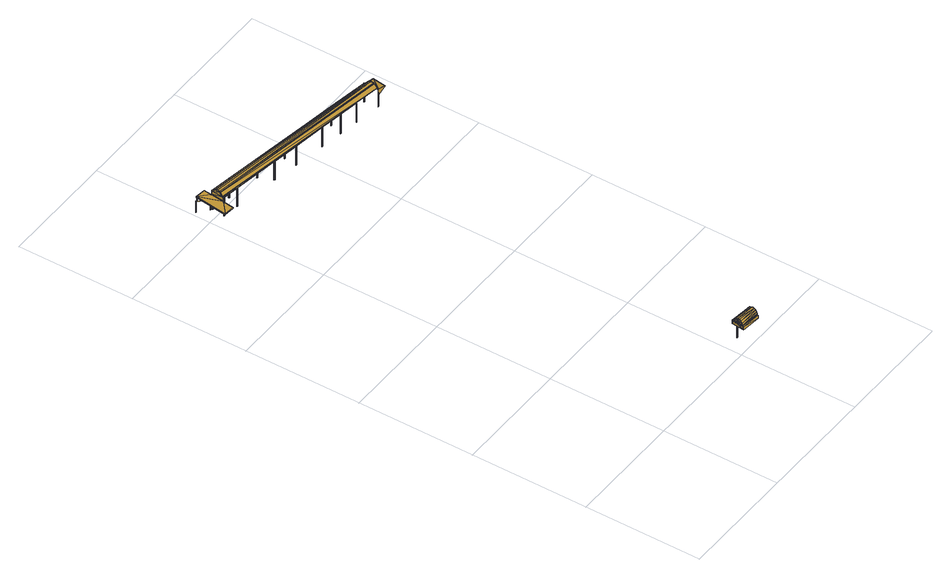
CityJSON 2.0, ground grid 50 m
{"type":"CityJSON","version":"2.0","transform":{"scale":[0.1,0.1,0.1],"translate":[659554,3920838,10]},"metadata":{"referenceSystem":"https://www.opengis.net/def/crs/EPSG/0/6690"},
"CityObjects":{
"cityfurniture1":{"type":"CityFurniture","attributes":{"class":"1000","function":"9999"},"geometry":[{"type":"MultiSurface","lod":"3","boundaries":[[[0,1,2]],[[2,3,0]],[[3,4,0]],[[1,5,2]],[[2,5,6]],[[6,7,2]],[[8,9,0]],[[9,8,10]],[[0,9,11]],[[12,13,14]],[[13,15,14]],[[14,15,1]],[[15,16,1]],[[9,10,11]],[[10,17,11]],[[11,18,19]],[[11,17,18]],[[19,20,21]],[[19,18,20]],[[21,22,23]],[[21,20,22]],[[23,24,25]],[[23,22,24]],[[25,24,26]],[[24,27,26]],[[26,28,29]],[[26,27,28]],[[29,30,31]],[[29,28,30]],[[31,32,33]],[[31,30,32]],[[33,34,35]],[[33,32,34]],[[35,13,12]],[[35,34,13]],[[11,35,12]],[[11,19,35]],[[19,21,35]],[[21,33,35]],[[21,23,33]],[[23,25,33]],[[25,26,33]],[[26,29,33]],[[29,31,33]],[[12,14,1]],[[36,5,1]],[[1,37,36]],[[16,7,37]],[[37,1,16]],[[16,8,7]],[[7,6,37]],[[8,4,7]],[[38,39,40]],[[38,41,39]],[[3,40,39]],[[3,2,40]],[[42,4,3]],[[3,39,42]],[[7,43,2]],[[43,40,2]],[[44,45,39]],[[39,41,44]],[[45,42,39]],[[45,46,42]],[[44,47,45]],[[44,48,47]],[[48,49,47]],[[48,50,49]],[[50,51,49]],[[50,52,51]],[[52,53,51]],[[52,54,53]],[[54,55,53]],[[55,56,53]],[[55,57,56]],[[57,58,56]],[[57,59,58]],[[57,60,59]],[[60,61,59]],[[61,62,59]],[[61,63,62]],[[61,64,63]],[[64,65,63]],[[64,66,65]],[[40,43,66]],[[66,38,40]],[[65,66,43]],[[43,67,65]],[[13,8,16]],[[16,15,13]],[[13,17,8]],[[13,34,17]],[[32,30,17]],[[17,34,32]],[[30,28,17]],[[28,27,17]],[[27,18,17]],[[27,24,18]],[[24,22,18]],[[17,10,8]],[[22,20,18]],[[59,62,67]],[[67,58,59]],[[62,63,67]],[[67,56,58]],[[63,65,67]],[[67,53,56]],[[67,51,53]],[[67,49,51]],[[67,47,49]],[[67,46,47]],[[46,45,47]],[[42,67,43]],[[42,46,67]],[[42,7,4]],[[42,43,7]],[[55,54,38]],[[38,57,55]],[[38,60,57]],[[54,52,38]],[[38,61,60]],[[52,50,38]],[[38,64,61]],[[38,50,48]],[[48,41,38]],[[38,66,64]],[[48,44,41]],[[68,69,70]],[[68,71,69]],[[36,68,5]],[[36,71,68]],[[37,71,36]],[[37,69,71]],[[6,69,37]],[[6,70,69]],[[5,70,6]],[[5,68,70]],[[4,8,0]],[[1,0,12]],[[0,11,12]]]}]},
"cityfurniture2":{"type":"CityFurniture","attributes":{"class":"1000","function":"9999"},"geometry":[{"type":"MultiSurface","lod":"3","boundaries":[[[72,73,74]],[[74,75,72]],[[76,77,78]],[[76,79,77]],[[79,80,77]],[[80,81,77]],[[80,82,81]],[[80,83,82]],[[83,84,82]],[[84,85,82]],[[84,86,85]],[[84,87,86]],[[87,76,86]],[[76,78,86]],[[88,89,90]],[[90,91,88]],[[89,92,93]],[[93,90,89]],[[88,72,89]],[[88,94,72]],[[95,72,94]],[[94,96,95]],[[95,97,72]],[[97,98,72]],[[97,99,98]],[[97,100,99]],[[100,101,99]],[[100,102,101]],[[102,92,101]],[[102,93,92]],[[83,80,100]],[[100,97,83]],[[80,102,100]],[[80,79,102]],[[79,93,102]],[[79,76,93]],[[103,76,87]],[[87,84,103]],[[84,104,103]],[[104,105,103]],[[105,106,103]],[[84,83,104]],[[107,108,109]],[[107,110,108]],[[110,111,108]],[[111,112,108]],[[111,113,112]],[[111,114,113]],[[115,105,113]],[[113,114,115]],[[105,104,113]],[[115,106,105]],[[115,116,106]],[[109,106,116]],[[116,107,109]],[[109,103,106]],[[115,114,111]],[[111,110,115]],[[110,116,115]],[[110,107,116]],[[108,117,90]],[[90,109,108]],[[108,112,117]],[[113,95,118]],[[118,112,113]],[[118,117,112]],[[90,93,76]],[[76,109,90]],[[76,103,109]],[[95,113,83]],[[83,97,95]],[[113,104,83]],[[119,95,96]],[[119,118,95]],[[91,117,120]],[[91,90,117]],[[120,118,119]],[[120,117,118]],[[94,88,119]],[[119,96,94]],[[88,120,119]],[[88,91,120]],[[121,122,123]],[[123,124,121]],[[125,126,127]],[[127,128,125]],[[129,130,131]],[[132,133,134]],[[132,135,133]],[[136,137,138]],[[136,139,137]],[[140,141,142]],[[140,143,141]],[[144,145,146]],[[144,147,145]],[[148,149,150]],[[148,151,149]],[[152,153,154]],[[152,155,153]],[[156,157,158]],[[156,159,157]],[[160,161,162]],[[160,163,161]],[[164,165,166]],[[165,167,166]],[[168,169,170]],[[169,171,170]],[[172,173,174]],[[173,175,174]],[[176,177,178]],[[176,179,177]],[[180,181,182]],[[181,183,182]],[[184,129,185]],[[184,186,129]],[[187,188,189]],[[190,191,132]],[[192,193,194]],[[194,195,192]],[[194,196,195]],[[196,197,195]],[[193,198,194]],[[193,199,198]],[[193,200,199]],[[200,74,199]],[[74,201,199]],[[202,203,204]],[[204,205,206]],[[204,207,205]],[[196,208,197]],[[196,209,208]],[[210,211,203]],[[210,212,211]],[[193,213,200]],[[214,215,216]],[[216,217,214]],[[215,218,216]],[[214,219,215]],[[214,220,219]],[[219,221,215]],[[215,222,218]],[[221,223,215]],[[214,224,220]],[[225,226,227]],[[228,229,222]],[[222,230,228]],[[229,218,222]],[[229,227,218]],[[229,231,227]],[[227,226,218]],[[231,232,227]],[[233,234,235]],[[234,236,235]],[[234,237,236]],[[234,238,237]],[[216,225,239]],[[239,217,216]],[[225,240,239]],[[239,237,217]],[[237,238,217]],[[225,126,240]],[[226,225,218]],[[225,216,218]],[[230,241,228]],[[230,242,241]],[[242,243,241]],[[242,244,243]],[[244,245,243]],[[244,246,245]],[[246,247,245]],[[247,248,245]],[[247,249,248]],[[247,250,249]],[[250,251,249]],[[251,252,249]],[[251,253,252]],[[253,254,252]],[[253,233,254]],[[233,235,254]],[[241,239,229]],[[229,228,241]],[[241,245,239]],[[241,243,245]],[[245,254,239]],[[245,249,254]],[[254,236,239]],[[254,235,236]],[[236,237,239]],[[249,252,254]],[[245,248,249]],[[122,231,240]],[[240,255,122]],[[231,239,240]],[[122,256,231]],[[231,229,239]],[[123,127,126]],[[126,232,123]],[[126,225,232]],[[225,227,232]],[[127,255,128]],[[127,123,255]],[[122,255,123]],[[255,257,128]],[[258,259,260]],[[260,232,258]],[[260,124,232]],[[124,123,232]],[[261,262,256]],[[256,121,261]],[[256,122,121]],[[261,263,262]],[[260,121,124]],[[260,261,121]],[[256,262,232]],[[232,231,256]],[[262,258,232]],[[125,264,126]],[[125,265,264]],[[240,257,255]],[[240,266,257]],[[125,128,267]],[[268,269,267]],[[267,266,268]],[[267,128,266]],[[128,257,266]],[[268,266,126]],[[126,264,268]],[[266,240,126]],[[270,214,271]],[[270,224,214]],[[272,224,270]],[[272,220,224]],[[273,219,272]],[[219,220,272]],[[274,219,273]],[[274,221,219]],[[275,221,274]],[[275,223,221]],[[276,223,275]],[[276,215,223]],[[276,277,278]],[[278,279,276]],[[279,280,276]],[[277,281,278]],[[277,282,281]],[[279,282,280]],[[282,283,280]],[[282,277,283]],[[284,285,286]],[[286,287,284]],[[288,222,215]],[[215,286,288]],[[215,276,286]],[[276,280,287]],[[287,286,276]],[[288,289,222]],[[290,291,292]],[[292,293,290]],[[291,230,292]],[[291,242,230]],[[294,242,291]],[[294,244,242]],[[295,246,294]],[[246,244,294]],[[296,246,295]],[[296,247,246]],[[297,250,296]],[[250,247,296]],[[298,250,297]],[[298,251,250]],[[299,253,298]],[[253,251,298]],[[300,233,299]],[[233,253,299]],[[234,233,300]],[[192,195,301]],[[301,302,192]],[[303,304,305,306,307,308,309,310,311,312,313,314,315,234,300,301]],[[316,194,271]],[[271,317,316]],[[316,196,194]],[[317,318,210]],[[210,197,317]],[[271,214,319,320,321]],[[321,322,271]],[[271,322,323]],[[323,318,271]],[[318,317,271]],[[320,188,321]],[[321,185,324]],[[324,206,321]],[[321,187,184]],[[184,185,321]],[[319,217,325]],[[188,187,321]],[[322,204,323]],[[204,203,323]],[[238,325,217]],[[198,326,271]],[[271,194,198]],[[326,276,271]],[[326,277,276]],[[271,276,273]],[[273,272,271]],[[276,274,273]],[[272,270,271]],[[276,275,274]],[[291,327,294]],[[291,290,327]],[[328,329,330]],[[330,331,328]],[[328,332,329]],[[329,326,330]],[[329,277,326]],[[293,292,277]],[[277,329,293]],[[330,333,331]],[[198,330,326]],[[198,199,330]],[[300,334,301]],[[334,302,301]],[[299,334,300]],[[299,335,334]],[[298,335,299]],[[298,336,335]],[[297,336,298]],[[297,337,336]],[[296,337,297]],[[296,338,337]],[[295,338,296]],[[295,339,338]],[[294,339,295]],[[294,327,339]],[[302,329,193]],[[193,192,302]],[[302,290,329]],[[302,334,335]],[[335,290,302]],[[335,337,339]],[[339,290,335]],[[337,338,339]],[[339,327,290]],[[335,336,337]],[[199,201,330]],[[201,333,330]],[[340,341,342]],[[340,73,341]],[[342,343,344]],[[342,341,343]],[[344,75,345]],[[344,343,75]],[[331,74,73]],[[73,340,331]],[[74,345,75]],[[74,200,345]],[[340,328,331]],[[200,342,344]],[[344,345,200]],[[200,328,342]],[[328,340,342]],[[328,213,332]],[[328,200,213]],[[333,74,331]],[[333,201,74]],[[329,213,193]],[[329,332,213]],[[324,185,346]],[[185,347,346]],[[348,349,131]],[[348,350,349]],[[130,324,131]],[[324,348,131]],[[324,346,348]],[[350,347,185]],[[185,349,350]],[[185,129,349]],[[348,347,350]],[[348,346,347]],[[131,349,129]],[[191,351,352]],[[191,325,351]],[[353,133,135]],[[353,354,133]],[[132,191,135]],[[191,353,135]],[[191,352,353]],[[354,351,325]],[[325,133,354]],[[325,134,133]],[[353,351,354]],[[353,352,351]],[[188,355,356]],[[188,190,355]],[[357,358,359]],[[357,360,358]],[[188,357,359]],[[188,356,357]],[[360,355,190]],[[190,358,360]],[[357,355,360]],[[357,356,355]],[[184,361,362]],[[184,187,361]],[[363,364,365]],[[363,366,364]],[[184,363,365]],[[184,362,363]],[[366,361,187]],[[187,364,366]],[[363,361,366]],[[363,362,361]],[[204,367,207]],[[204,322,367]],[[321,205,368]],[[321,206,205]],[[321,367,322]],[[321,368,367]],[[207,368,205]],[[207,367,368]],[[196,369,209]],[[196,316,369]],[[317,208,370]],[[317,197,208]],[[317,369,316]],[[317,370,369]],[[209,370,208]],[[209,369,370]],[[210,371,212]],[[210,318,371]],[[323,211,372]],[[323,203,211]],[[323,371,318]],[[323,372,371]],[[212,372,211]],[[212,371,372]],[[280,373,374]],[[280,283,373]],[[287,280,375]],[[280,374,375]],[[284,287,376]],[[287,375,376]],[[373,375,374]],[[373,376,375]],[[278,281,377]],[[281,378,377]],[[279,377,379]],[[279,278,377]],[[282,379,380]],[[282,279,379]],[[281,282,378]],[[282,380,378]],[[378,379,377]],[[378,380,379]],[[265,268,264]],[[265,269,268]],[[125,269,265]],[[125,267,269]],[[260,259,261]],[[259,263,261]],[[263,258,262]],[[263,259,258]],[[381,148,150]],[[381,382,148]],[[383,144,146]],[[383,384,144]],[[385,173,386]],[[385,175,173]],[[387,139,388]],[[387,137,139]],[[389,169,390]],[[389,171,169]],[[391,172,392]],[[172,174,392]],[[393,167,394]],[[167,165,394]],[[395,170,396]],[[395,168,170]],[[397,163,398]],[[397,161,163]],[[399,166,400]],[[399,164,166]],[[401,159,402]],[[401,157,159]],[[403,162,404]],[[403,160,162]],[[405,155,406]],[[405,153,155]],[[407,158,408]],[[407,156,158]],[[409,143,410]],[[409,141,143]],[[411,154,412]],[[411,152,154]],[[413,136,138]],[[413,414,136]],[[415,181,416]],[[415,183,181]],[[417,151,418]],[[417,149,151]],[[419,179,420]],[[419,177,179]],[[421,182,422]],[[421,180,182]],[[423,147,424]],[[423,145,147]],[[425,178,426]],[[425,176,178]],[[425,426,420]],[[426,419,420]],[[423,384,383]],[[423,424,384]],[[421,415,416]],[[421,422,415]],[[417,382,381]],[[417,418,382]],[[286,427,150]],[[150,149,286]],[[149,181,286]],[[181,180,286]],[[149,416,181]],[[180,179,286]],[[179,176,286]],[[180,420,179]],[[176,147,286]],[[147,144,286]],[[176,424,147]],[[144,142,286]],[[142,141,286]],[[144,384,142]],[[384,428,142]],[[141,154,286]],[[154,153,286]],[[153,288,286]],[[153,158,288]],[[153,408,158]],[[158,157,288]],[[157,162,288]],[[162,161,288]],[[161,166,288]],[[161,400,166]],[[166,167,288]],[[167,170,288]],[[170,171,288]],[[171,174,288]],[[171,392,174]],[[174,175,288]],[[175,139,288]],[[175,388,139]],[[139,136,288]],[[136,414,288]],[[414,429,288]],[[414,430,429]],[[430,431,429]],[[432,433,434]],[[434,427,432]],[[434,381,427]],[[381,150,427]],[[434,416,417]],[[417,381,434]],[[434,421,416]],[[416,149,417]],[[434,420,421]],[[434,435,420]],[[420,180,421]],[[435,425,420]],[[435,424,425]],[[424,176,425]],[[435,384,424]],[[435,428,384]],[[435,436,437]],[[437,428,435]],[[436,438,437]],[[388,385,439]],[[412,141,409]],[[412,154,141]],[[404,157,401]],[[404,162,157]],[[400,161,397]],[[396,167,393]],[[396,170,167]],[[392,171,389]],[[388,175,385]],[[440,427,286]],[[286,285,440]],[[440,432,427]],[[440,441,432]],[[442,443,444]],[[444,445,442]],[[443,446,444]],[[441,440,447]],[[447,448,441]],[[440,382,447]],[[440,148,382]],[[449,386,387]],[[386,173,387]],[[390,169,391]],[[406,155,407]],[[443,423,383]],[[383,446,443]],[[443,426,423]],[[443,419,426]],[[426,178,423]],[[443,447,419]],[[447,422,419]],[[422,182,419]],[[447,415,422]],[[447,418,415]],[[418,151,415]],[[447,382,418]],[[289,285,230]],[[230,222,289]],[[285,292,230]],[[289,155,285]],[[289,413,138]],[[138,137,289]],[[289,450,413]],[[450,451,452]],[[452,413,450]],[[137,173,289]],[[173,172,289]],[[137,387,173]],[[172,169,289]],[[169,168,289]],[[172,391,169]],[[168,165,289]],[[165,164,289]],[[168,395,165]],[[164,163,289]],[[163,160,289]],[[164,399,163]],[[160,159,289]],[[159,156,289]],[[160,403,159]],[[156,155,289]],[[156,407,155]],[[155,152,285]],[[152,143,285]],[[152,411,143]],[[143,140,285]],[[140,146,285]],[[140,383,146]],[[383,140,446]],[[146,145,285]],[[145,178,285]],[[145,423,178]],[[178,177,285]],[[177,182,285]],[[177,419,182]],[[182,183,285]],[[183,151,285]],[[183,415,151]],[[151,148,285]],[[148,440,285]],[[285,284,292]],[[284,283,292]],[[284,376,283]],[[283,277,292]],[[376,373,283]],[[140,428,446]],[[140,142,428]],[[443,434,447]],[[443,435,434]],[[434,448,447]],[[434,433,448]],[[441,433,432]],[[441,448,433]],[[428,410,446]],[[428,409,410]],[[412,406,411]],[[412,405,406]],[[408,402,407]],[[408,401,402]],[[404,397,403]],[[397,398,403]],[[400,393,399]],[[393,394,399]],[[396,390,395]],[[396,389,390]],[[392,386,391]],[[392,385,386]],[[429,289,288]],[[429,450,289]],[[442,435,443]],[[442,436,435]],[[413,388,414]],[[413,387,388]],[[453,454,455,456,457,458,449,452,430,444]],[[430,439,459,460,461,462,463,464,437,444]],[[437,438,444]],[[438,445,444]],[[442,438,436]],[[442,445,438]],[[451,429,431]],[[451,450,429]],[[452,431,430]],[[452,451,431]],[[290,293,329]],[[73,101,81]],[[82,85,73]],[[73,81,82]],[[73,98,99]],[[99,101,73]],[[85,341,73]],[[73,72,98]],[[89,72,75]],[[75,343,89]],[[343,92,89]],[[343,77,92]],[[77,101,92]],[[77,81,101]],[[343,78,77]],[[343,341,78]],[[341,86,78]],[[341,85,86]],[[455,398,456]],[[163,399,398]],[[398,399,456]],[[399,394,457]],[[165,395,394]],[[394,395,457]],[[395,390,458]],[[390,391,458]],[[452,449,387]],[[458,386,449]],[[413,452,387]],[[391,386,458]],[[457,395,458]],[[456,399,457]],[[402,403,455]],[[159,403,402]],[[454,402,455]],[[398,455,403]],[[407,402,454]],[[453,406,454]],[[406,407,454]],[[411,406,453]],[[444,410,453]],[[143,411,410]],[[410,411,453]],[[446,410,444]],[[134,325,238]],[[465,190,132]],[[466,187,189]],[[324,130,206]],[[206,202,204]],[[130,202,206]],[[467,468,469,203,202]],[[210,203,469]],[[197,210,469]],[[195,197,469]],[[414,388,430]],[[430,388,439]],[[392,439,385]],[[459,439,392]],[[396,459,389]],[[389,459,392]],[[460,459,396]],[[400,460,393]],[[393,460,396]],[[461,460,400]],[[404,461,397]],[[397,461,400]],[[462,461,404]],[[408,462,401]],[[401,462,404]],[[463,462,408]],[[408,153,405]],[[463,408,405]],[[412,463,405]],[[464,463,412]],[[428,464,409]],[[409,464,412]],[[437,464,428]],[[195,303,301]],[[469,303,195]],[[304,303,469]],[[468,304,469]],[[467,305,468]],[[305,304,468]],[[306,305,467]],[[202,306,467]],[[307,306,202]],[[234,315,238]],[[238,315,134]],[[315,314,134]],[[134,314,132]],[[314,313,132]],[[132,313,465]],[[313,312,465]],[[465,312,189]],[[312,311,189]],[[189,311,466]],[[311,310,466]],[[466,310,186]],[[310,309,186]],[[186,309,129]],[[309,308,129]],[[129,308,130]],[[308,307,130]],[[130,307,202]],[[191,319,325]],[[190,188,320]],[[191,190,320]],[[319,191,320]],[[214,217,319]],[[359,189,188]],[[358,189,359]],[[190,465,358]],[[465,189,358]],[[365,186,184]],[[187,466,364]],[[364,186,365]],[[466,186,364]]]}]}
},
"vertices":[
[543,19,93],[549,74,93],[550,61,93],[547,28,93],[621,20,93],[569,66,93],[572,66,93],[625,53,93],[623,10,93],[543,19,108],[623,10,108],[544,24,108],[548,66,108],[628,57,108],[549,74,108],[629,65,108],[629,65,93],[623,15,108],[623,14,113],[544,23,113],[623,17,121],[544,25,121],[624,22,128],[545,31,128],[625,29,132],[545,38,132],[546,45,134],[626,36,134],[626,43,132],[547,52,132],[627,50,128],[548,59,128],[628,55,121],[548,64,121],[628,57,113],[549,66,113],[570,69,93],[573,69,93],[549,60,105],[547,30,105],[550,60,105],[545,30,105],[621,21,105],[625,51,105],[545,28,107],[623,19,107],[623,21,105],[623,19,113],[545,27,113],[623,20,120],[545,29,120],[623,24,125],[546,33,125],[624,30,129],[546,39,129],[547,45,130],[625,36,130],[548,51,129],[625,42,129],[626,48,125],[548,56,125],[549,61,120],[626,52,120],[627,54,113],[549,62,113],[626,53,107],[549,62,107],[626,51,105],[569,66,10],[573,69,10],[572,66,10],[570,69,10],
[57,2034,86],[61,2066,86],[50,1974,88],[44,1927,85],[19,2069,69],[19,2068,86],[19,2069,86],[19,2068,69],[20,2069,69],[20,2069,86],[20,2070,86],[20,2070,69],[19,2070,69],[19,2070,86],[18,2069,86],[18,2069,69],[56,2034,15],[56,2034,86],[55,2034,65],[55,2034,15],[55,2034,86],[55,2034,69],[57,2034,15],[57,2035,65],[57,2035,15],[57,2035,69],[57,2035,86],[56,2035,86],[56,2035,69],[55,2035,86],[55,2035,69],[16,2071,69],[18,2072,69],[17,2072,69],[16,2072,69],[16,2071,13],[17,2071,65],[16,2071,65],[17,2071,13],[18,2071,13],[18,2071,65],[18,2072,65],[18,2072,13],[17,2072,13],[16,2072,13],[55,2035,65],[56,2035,65],[56,2035,15],[55,2035,15],[900,1896,86],[900,1896,100],[899,1894,99],[899,1894,86],[861,1845,77],[859,1846,104],[892,1840,99],[892,1838,99],[431,1914,111],[428,1914,111],[428,1911,111],[744,1864,112],[745,1861,112],[746,1864,112],[743,1861,112],[676,1927,91],[649,1935,91],[676,1930,91],[648,1932,91],[438,1969,90],[466,1962,90],[437,1966,90],[466,1965,90],[435,1967,90],[402,1975,90],[436,1970,90],[401,1972,90],[295,1993,89],[328,1985,89],[295,1990,89],[328,1988,89],[469,1964,90],[497,1957,90],[468,1961,90],[497,1960,90],[499,1959,90],[527,1952,90],[499,1956,90],[528,1955,90],[530,1954,90],[558,1947,90],[529,1951,90],[559,1949,90],[561,1949,90],[588,1945,91],[560,1946,90],[587,1942,91],[590,1944,91],[617,1940,91],[589,1941,91],[617,1937,91],[619,1939,91],[647,1935,91],[619,1937,91],[646,1932,91],[399,1973,90],[366,1981,89],[400,1976,90],[366,1978,89],[364,1979,89],[330,1984,89],[364,1982,89],[331,1987,89],[564,1893,110],[431,1914,109],[564,1893,111],[567,1892,110],[661,1877,110],[661,1877,112],[663,1877,110],[744,1864,111],[52,1974,109],[52,1974,93],[54,1974,107],[54,1974,109],[55,1973,107],[57,1973,107],[54,1974,91],[52,1974,91],[50,1974,91],[52,1974,88],[319,1932,110],[126,1962,107],[318,1932,109],[320,1931,18],[320,1931,109],[318,1932,18],[57,1973,17],[55,1973,17],[124,1963,107],[126,1962,17],[124,1963,17],[50,1974,93],[855,1848,112],[848,1895,112],[856,1846,105],[856,1846,112],[847,1902,105],[852,1872,128],[854,1858,126],[850,1885,126],[847,1902,112],[848,1895,113],[855,1848,113],[857,1846,105],[849,1902,105],[849,1902,107],[849,1902,113],[849,1902,108],[847,1902,113],[850,1901,108],[850,1901,107],[854,1857,127],[856,1847,113],[856,1857,127],[857,1847,113],[857,1846,113],[856,1846,113],[857,1846,106],[859,1846,105],[850,1896,113],[848,1896,113],[851,1886,127],[850,1886,127],[852,1881,128],[850,1881,128],[850,1881,131],[852,1881,131],[853,1871,133],[852,1872,133],[853,1862,131],[855,1862,131],[853,1862,128],[855,1862,128],[892,1840,100],[850,1904,108],[892,1838,100],[850,1901,20],[852,1901,20],[852,1901,73],[852,1903,73],[850,1904,20],[852,1903,20],[859,1846,20],[861,1845,20],[858,1844,105],[860,1843,77],[858,1844,20],[860,1843,20],[55,1980,109],[55,1980,107],[56,1990,122],[57,2003,124],[59,2016,122],[60,2025,109],[60,2025,107],[61,2032,107],[61,2028,107],[63,2027,107],[146,2015,108],[62,2031,107],[64,2030,107],[147,2018,108],[149,2017,108],[293,1993,108],[293,1990,108],[148,2014,108],[678,1927,111],[678,1930,111],[59,2026,109],[60,2026,109],[61,2032,109],[59,2032,109],[59,2016,123],[59,2012,124],[59,2012,127],[57,2003,128],[56,1993,127],[56,1993,123],[56,1989,123],[55,1979,109],[53,1980,109],[91,1973,109],[157,1963,109],[230,1951,110],[295,1940,110],[376,1926,110],[430,1917,111],[495,1907,111],[567,1895,111],[624,1885,112],[662,1879,112],[713,1871,112],[745,1865,112],[825,1852,113],[55,1976,107],[57,1976,107],[124,1965,107],[745,1866,111],[662,1879,110],[320,1934,109],[318,1935,109],[126,1965,107],[428,1914,109],[746,1864,111],[61,2032,91],[58,2017,123],[57,2032,91],[59,2032,93],[59,2032,91],[57,2032,88],[57,2032,93],[59,2032,88],[54,1989,123],[55,1994,123],[55,1994,127],[56,2003,128],[57,2012,127],[57,2012,123],[61,2066,91],[17,2071,86],[17,2071,91],[0,1932,85],[0,1932,90],[44,1927,90],[428,1914,19],[431,1914,19],[428,1911,19],[430,1911,111],[430,1911,19],[746,1864,20],[744,1864,20],[743,1861,20],[745,1861,20],[663,1877,20],[661,1877,20],[660,1874,20],[662,1874,112],[660,1874,112],[662,1874,20],[567,1892,19],[564,1893,19],[564,1890,19],[566,1889,111],[564,1890,111],[566,1889,19],[318,1935,18],[320,1934,18],[55,1976,17],[57,1976,17],[124,1965,17],[126,1965,17],[147,2018,16],[146,2015,16],[148,2014,16],[149,2017,16],[61,2028,16],[62,2031,16],[63,2027,16],[64,2030,16],[295,1990,59],[295,1993,59],[436,1970,60],[435,1967,60],[646,1932,52],[647,1935,52],[649,1935,52],[648,1932,52],[617,1937,52],[617,1940,52],[619,1939,52],[619,1937,52],[587,1942,52],[588,1945,52],[590,1944,52],[589,1941,52],[558,1947,51],[559,1949,51],[561,1949,51],[560,1946,51],[527,1952,51],[528,1955,51],[530,1954,51],[529,1951,51],[497,1957,51],[497,1960,51],[499,1959,51],[499,1956,51],[466,1962,51],[466,1965,51],[469,1964,51],[468,1961,51],[676,1930,52],[676,1927,52],[331,1987,59],[330,1984,59],[328,1985,59],[328,1988,59],[366,1981,59],[366,1978,59],[364,1979,59],[364,1982,59],[402,1975,60],[401,1972,60],[399,1973,60],[400,1976,60],[293,1990,89],[437,1966,51],[678,1927,19],[676,1927,51],[676,1927,19],[293,1990,17],[295,1990,17],[295,1990,58],[435,1967,59],[435,1967,18],[437,1966,50],[437,1966,18],[646,1932,51],[293,1993,89],[293,1993,17],[436,1970,18],[436,1970,59],[438,1969,50],[438,1969,18],[438,1969,51],[295,1993,58],[295,1993,17],[648,1935,51],[678,1930,19],[676,1930,19],[676,1930,51],[467,1965,50],[498,1960,50],[529,1954,50],[559,1949,50],[589,1945,51],[618,1940,51],[617,1937,51],[587,1942,51],[558,1947,50],[527,1952,50],[497,1957,50],[466,1962,50],[663,1877,112],[567,1892,111],[265,1940,110],[193,1952,109],[124,1962,109]
]}
